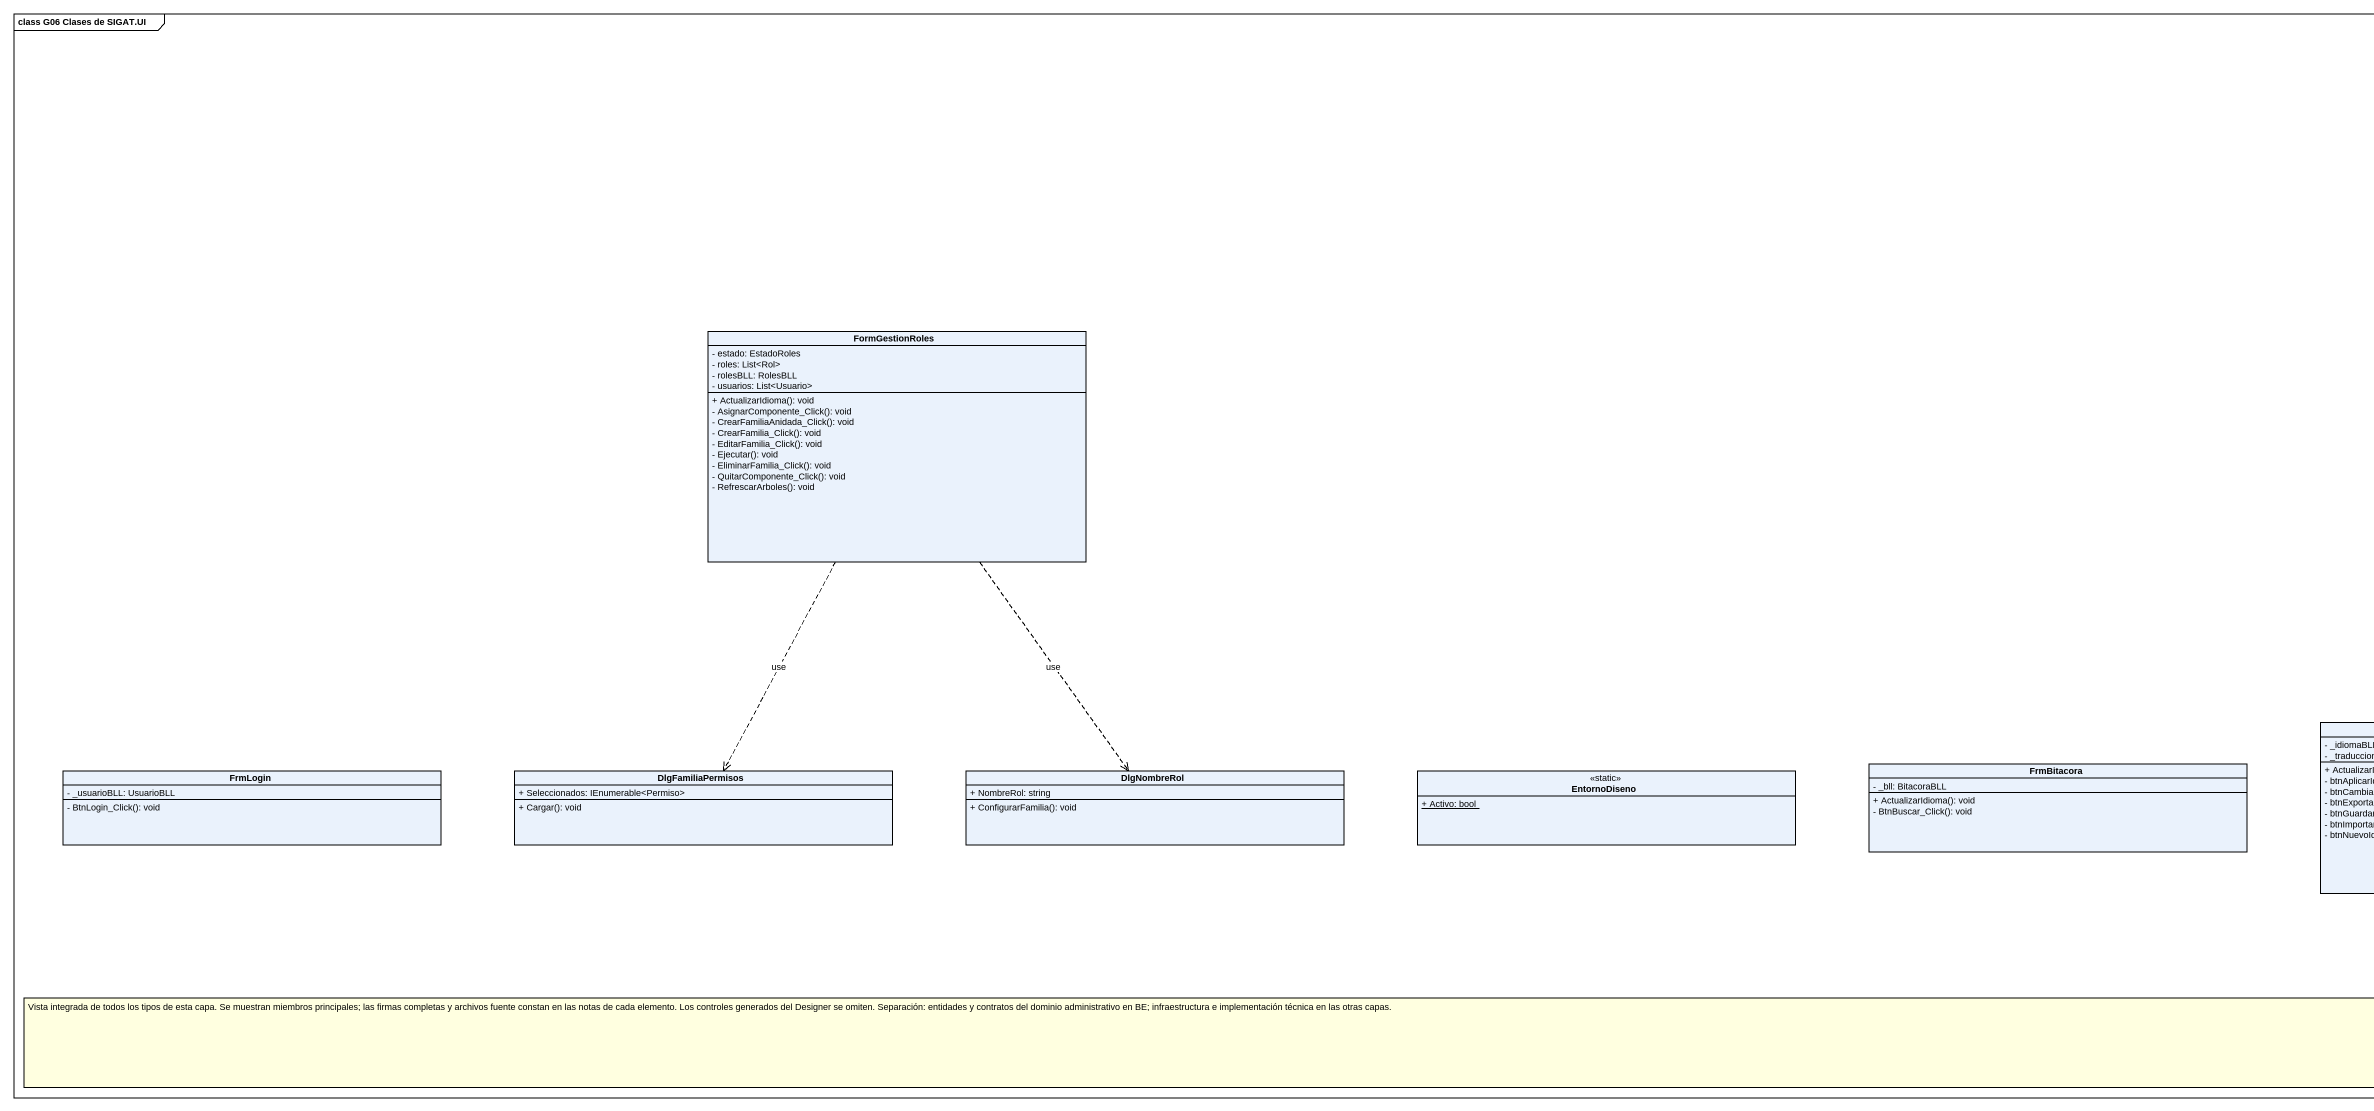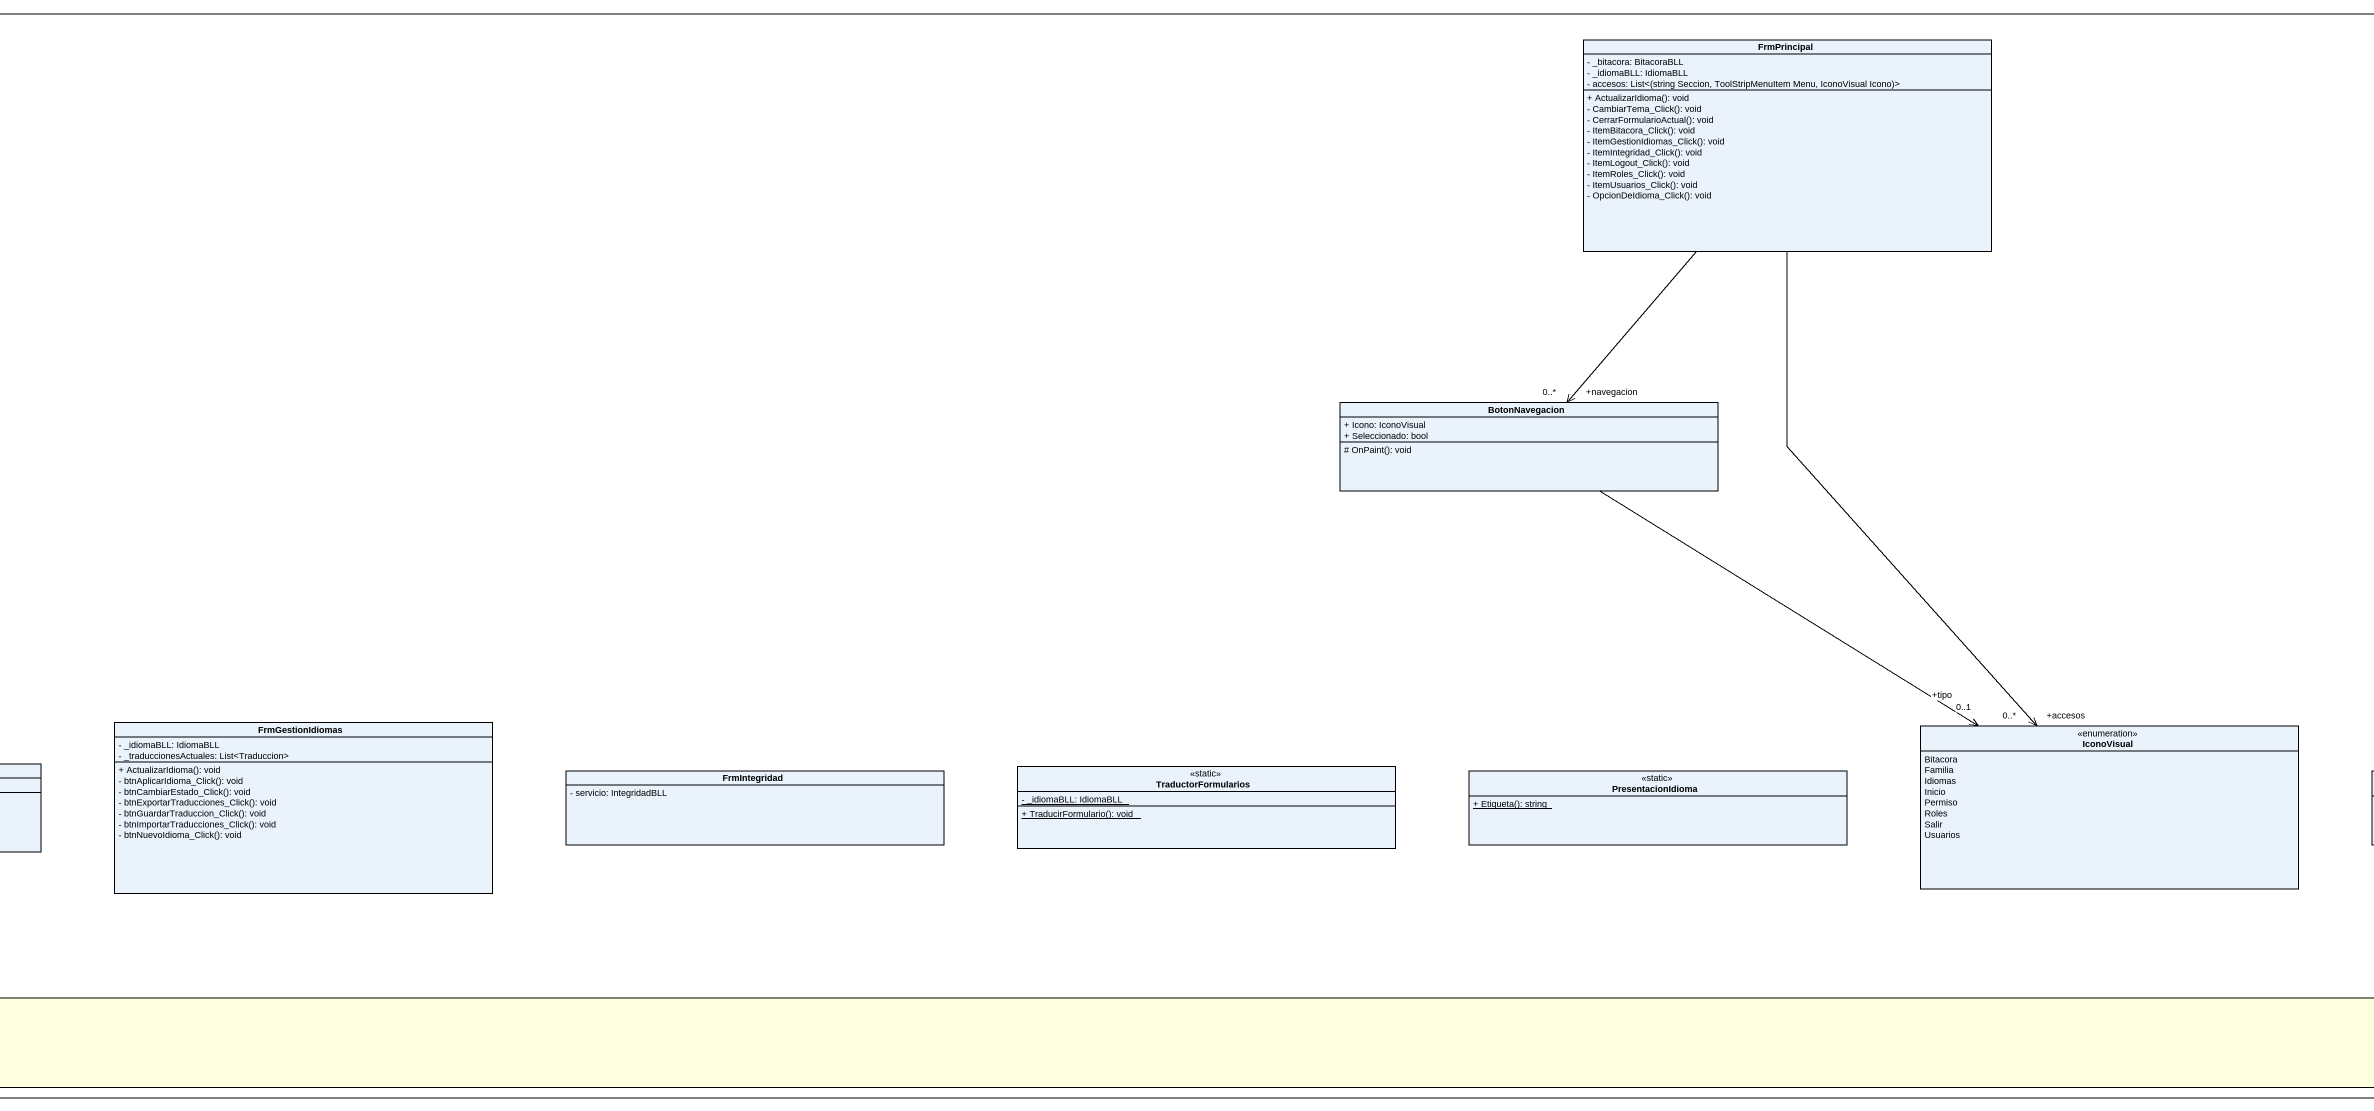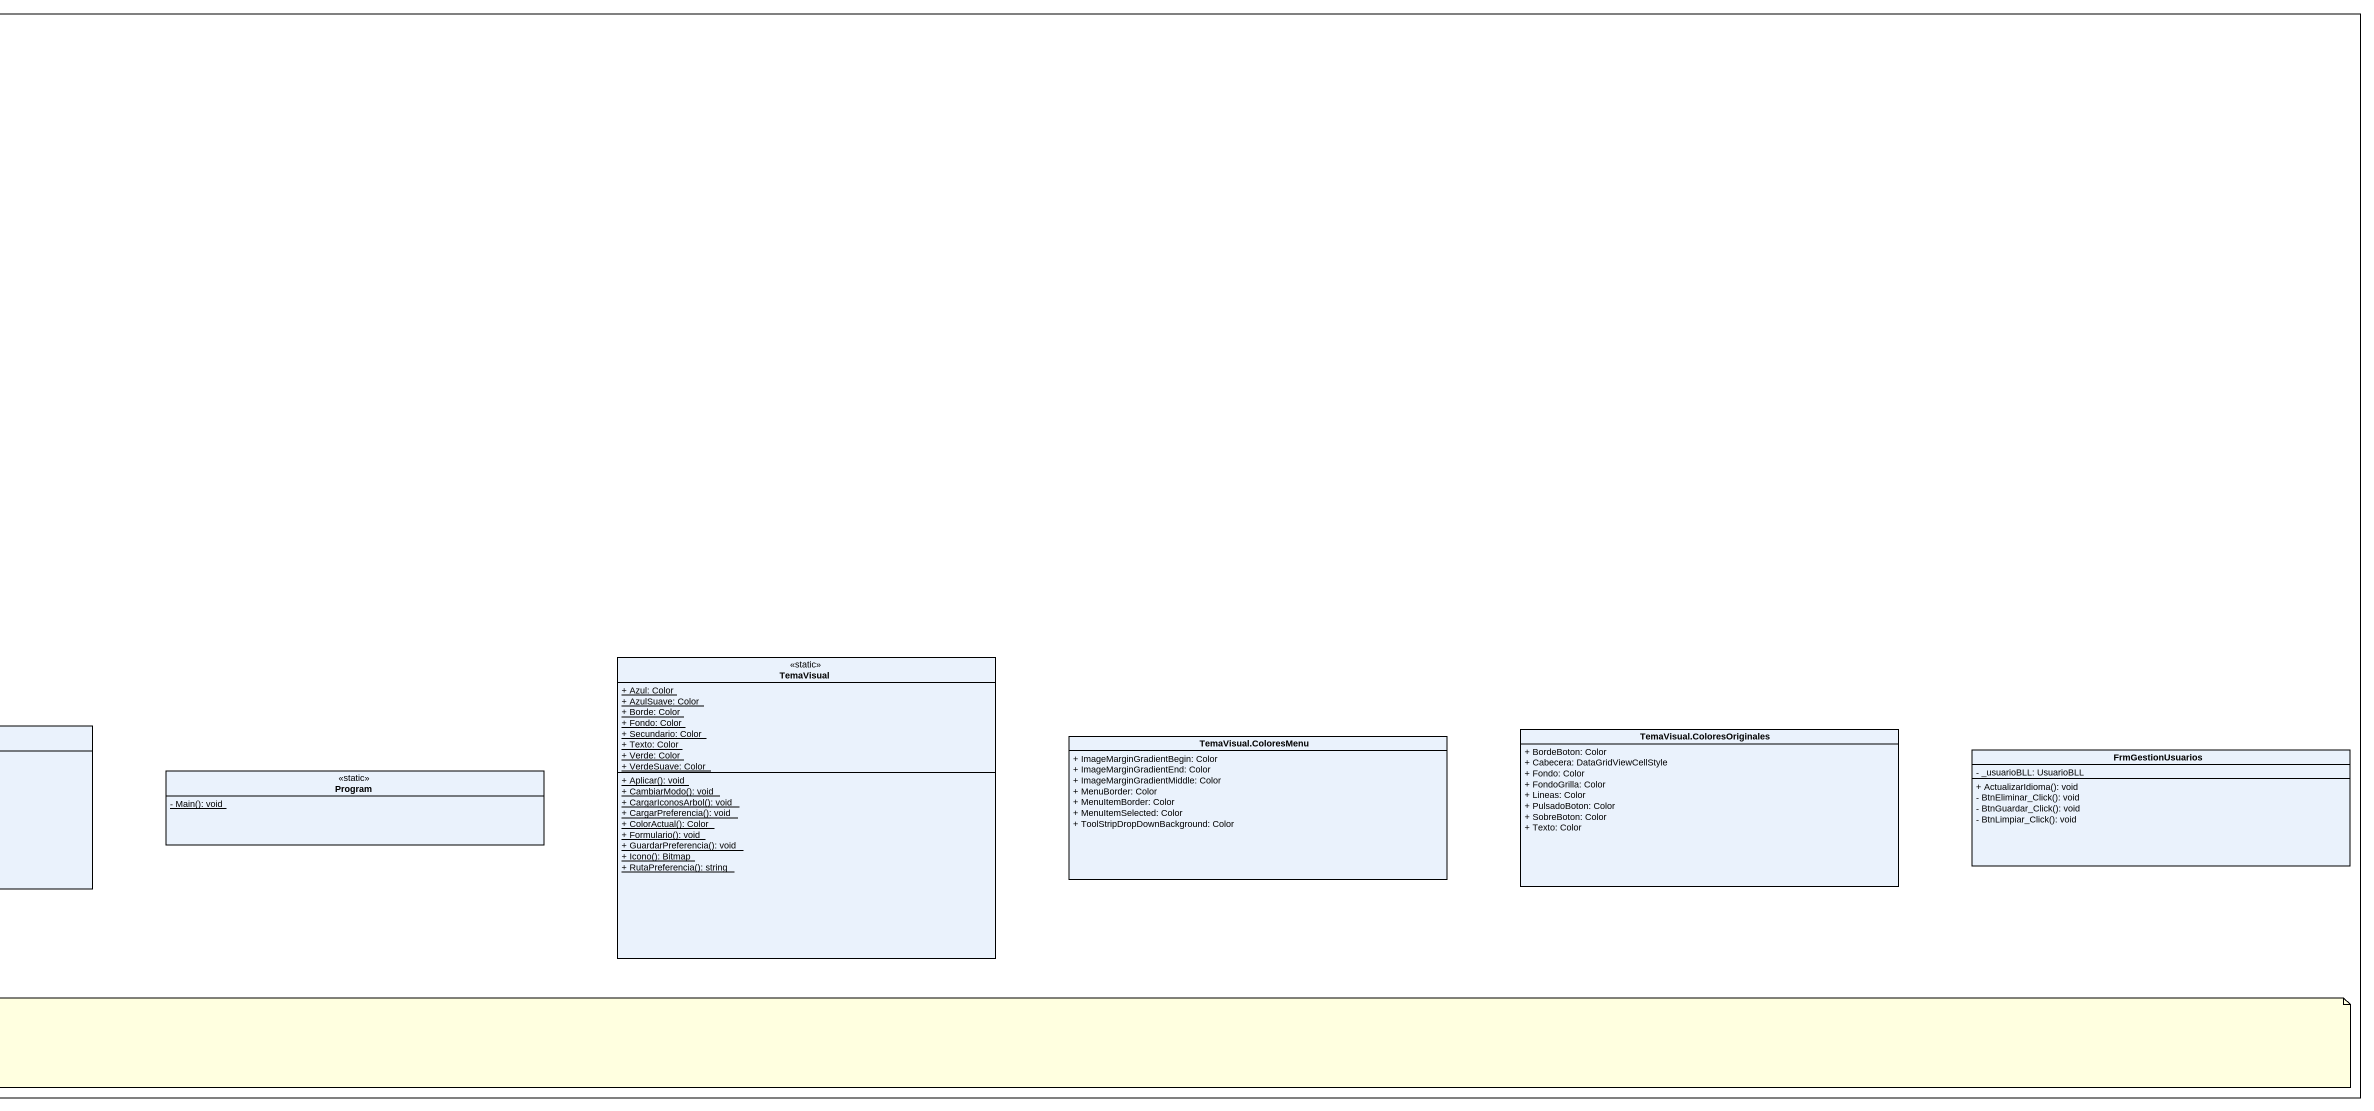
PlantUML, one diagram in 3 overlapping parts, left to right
@startuml
mainframe class G06 Clases de SIGAT.UI
hide circle
hide empty members
skinparam classAttributeIconSize 0
class FrmPrincipal #EAF2FC {
  - _bitacora: BitacoraBLL
  - _idiomaBLL: IdiomaBLL
  {field} - accesos: List<(string Seccion, ToolStripMenuItem Menu, IconoVisual Icono)>
  + ActualizarIdioma(): void
  - CambiarTema_Click(): void
  - CerrarFormularioActual(): void
  - ItemBitacora_Click(): void
  - ItemGestionIdiomas_Click(): void
  - ItemIntegridad_Click(): void
  - ItemLogout_Click(): void
  - ItemRoles_Click(): void
  - ItemUsuarios_Click(): void
  - OpcionDeIdioma_Click(): void
}
class FormGestionRoles #EAF2FC {
  - estado: EstadoRoles
  - roles: List<Rol>
  - rolesBLL: RolesBLL
  - usuarios: List<Usuario>
  + ActualizarIdioma(): void
  - AsignarComponente_Click(): void
  - CrearFamiliaAnidada_Click(): void
  - CrearFamilia_Click(): void
  - EditarFamilia_Click(): void
  - Ejecutar(): void
  - EliminarFamilia_Click(): void
  - QuitarComponente_Click(): void
  - RefrescarArboles(): void
}
class BotonNavegacion #EAF2FC {
  + Icono: IconoVisual
  + Seleccionado: bool
  # OnPaint(): void
}
class TemaVisual <<static>> #EAF2FC {
  {static} + Azul: Color
  {static} + AzulSuave: Color
  {static} + Borde: Color
  {static} + Fondo: Color
  {static} + Secundario: Color
  {static} + Texto: Color
  {static} + Verde: Color
  {static} + VerdeSuave: Color
  {static} + Aplicar(): void
  {static} + CambiarModo(): void
  {static} + CargarIconosArbol(): void
  {static} + CargarPreferencia(): void
  {static} + ColorActual(): Color
  {static} + Formulario(): void
  {static} + GuardarPreferencia(): void
  {static} + Icono(): Bitmap
  {static} + RutaPreferencia(): string
}
class FrmGestionIdiomas #EAF2FC {
  - _idiomaBLL: IdiomaBLL
  - _traduccionesActuales: List<Traduccion>
  + ActualizarIdioma(): void
  - btnAplicarIdioma_Click(): void
  - btnCambiarEstado_Click(): void
  - btnExportarTraducciones_Click(): void
  - btnGuardarTraduccion_Click(): void
  - btnImportarTraducciones_Click(): void
  - btnNuevoIdioma_Click(): void
}
enum IconoVisual #EAF2FC {
  Bitacora
  Familia
  Idiomas
  Inicio
  Permiso
  Roles
  Salir
  Usuarios
}
class "TemaVisual.ColoresMenu" as TemaVisual_ColoresMenu #EAF2FC {
  + ImageMarginGradientBegin: Color
  + ImageMarginGradientEnd: Color
  + ImageMarginGradientMiddle: Color
  + MenuBorder: Color
  + MenuItemBorder: Color
  + MenuItemSelected: Color
  + ToolStripDropDownBackground: Color
}
class "TemaVisual.ColoresOriginales" as TemaVisual_ColoresOriginales #EAF2FC {
  + BordeBoton: Color
  + Cabecera: DataGridViewCellStyle
  + Fondo: Color
  + FondoGrilla: Color
  + Lineas: Color
  + PulsadoBoton: Color
  + SobreBoton: Color
  + Texto: Color
}
class FrmGestionUsuarios #EAF2FC {
  - _usuarioBLL: UsuarioBLL
  + ActualizarIdioma(): void
  - BtnEliminar_Click(): void
  - BtnGuardar_Click(): void
  - BtnLimpiar_Click(): void
}
class FrmLogin #EAF2FC {
  - _usuarioBLL: UsuarioBLL
  - BtnLogin_Click(): void
}
class DlgFamiliaPermisos #EAF2FC {
  + Seleccionados: IEnumerable<Permiso>
  + Cargar(): void
}
class DlgNombreRol #EAF2FC {
  + NombreRol: string
  + ConfigurarFamilia(): void
}
class EntornoDiseno <<static>> #EAF2FC {
  {static} + Activo: bool
}
class FrmBitacora #EAF2FC {
  - _bll: BitacoraBLL
  + ActualizarIdioma(): void
  - BtnBuscar_Click(): void
}
class FrmIntegridad #EAF2FC {
  - servicio: IntegridadBLL
}
class TraductorFormularios <<static>> #EAF2FC {
  {static} - _idiomaBLL: IdiomaBLL
  {static} + TraducirFormulario(): void
}
class PresentacionIdioma <<static>> #EAF2FC {
  {static} + Etiqueta(): string
}
class Program <<static>> #EAF2FC {
  {static} - Main(): void
}
FrmPrincipal --> "+navegacion\n0..*" BotonNavegacion
FrmPrincipal --> "+accesos\n0..*" IconoVisual
FormGestionRoles ..> DlgFamiliaPermisos : use
FormGestionRoles ..> DlgNombreRol : use
BotonNavegacion --> "+tipo\n0..1" IconoVisual
note as N1
  Vista integrada de todos los tipos de esta capa. Se muestran miembros principales; las firmas completas y archivos fuente constan en las notas de cada elemento. Los controles generados del Designer se omiten. Separación: entidades y contratos del dominio administrativo en BE; infraestructura e implementación técnica en las otras capas.
end note
@enduml
